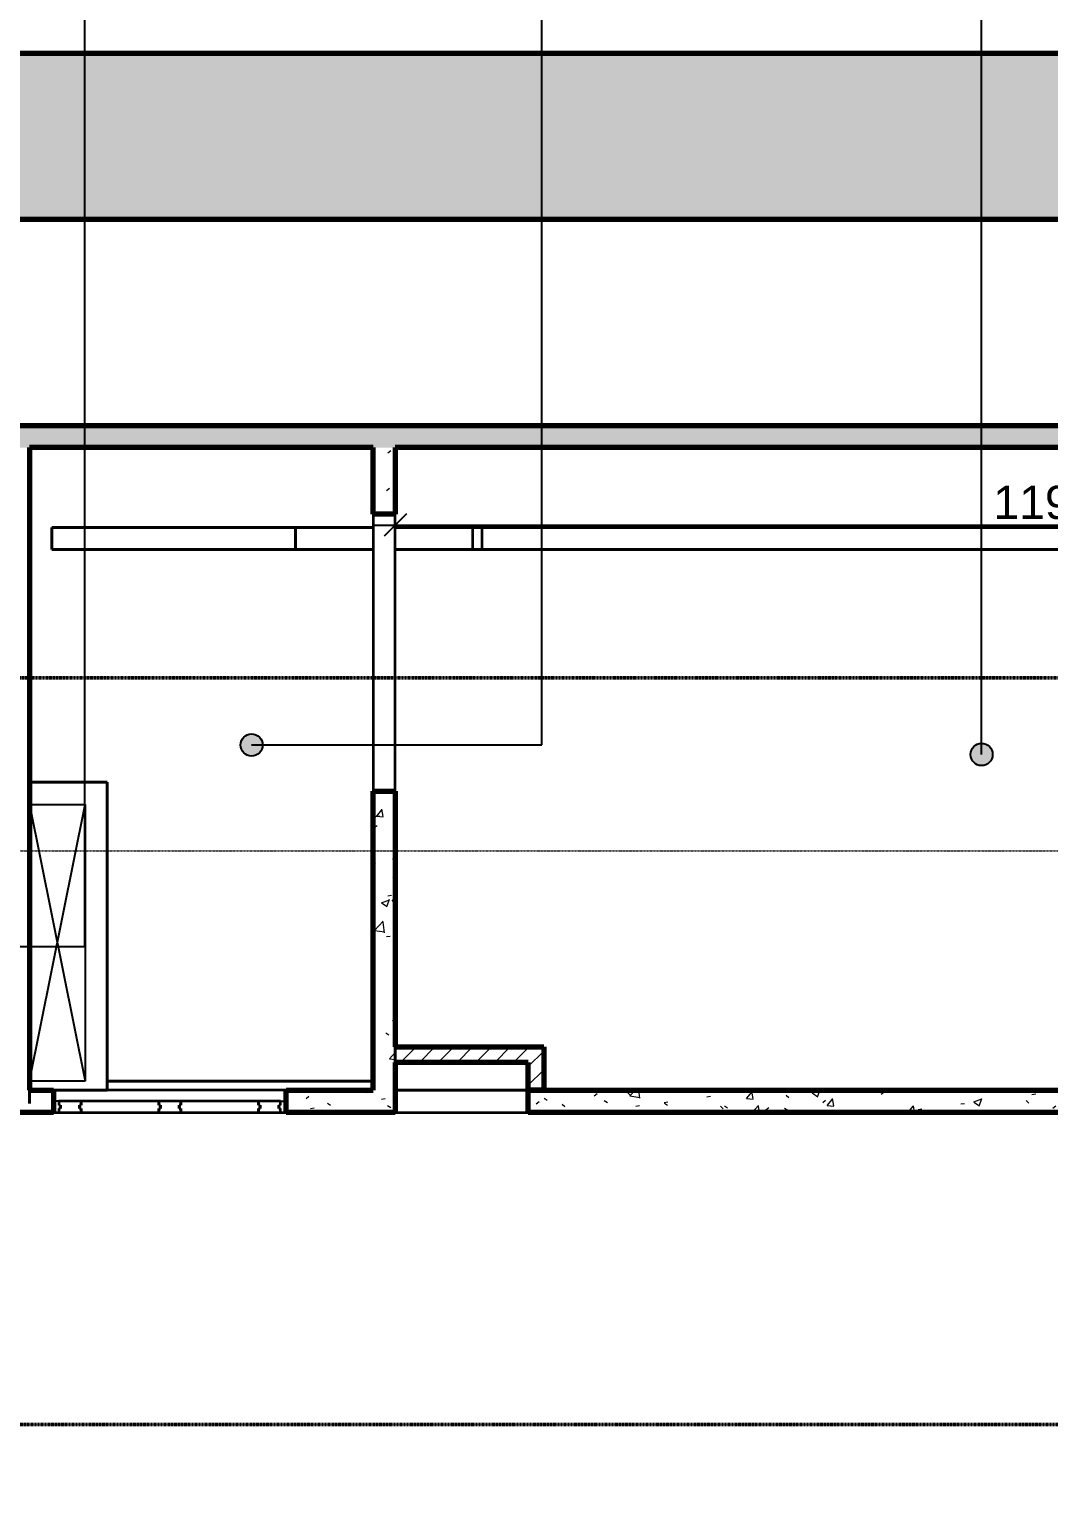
# Model space of a CAD drawing. Header units: millimetres. Extents: x -727772 to -647265, y -21627 to 19019.
# Drawn here: x -709352 to -700157, y -2347 to 10993 of the extents above; entities that cross this region are included whole.
import ezdxf

# ---------------------------------------------------------------- set-up
doc = ezdxf.new("R2010")
doc.units = ezdxf.units.MM
doc.linetypes.add('DPA_Grid _ Level 100', pattern=[10, 5.5, -1.6, 1.3, -1.6])
for name, color, linetype, lineweight in [('_ _ A-DETL-OPENING', 1, 'Continuous', 25), ('A-ANNO-DIMS', 1, 'Continuous', 9), ('A-DOOR', 3, 'Continuous', 70), ('A-DOOR-E', 2, 'Continuous', 25), ('A-DOOR-FRAM', 3, 'Continuous', 25), ('A-FLOR-E', 2, 'Continuous', 35), ('A-ROOM-IDEN', 3, 'Continuous', 25), ('A-WALL', 5, 'Continuous', 35), ('A-WALL-PATT', 1, 'Continuous', 35), ('G-ANNO-SECL', 3, 'Continuous', 9), ('S-GRID', 251, 'Continuous', 9), ('WALL-E', 2, 'Continuous', 35)]:
    doc.layers.add(name, color=color, linetype=linetype, lineweight=lineweight)
doc.styles.add('Arial_2', font='arial.ttf', dxfattribs={"height": 300})
doc.dimstyles.new('DPA-DIM-3_0_T-T', dxfattribs={"dimscale": 304.8, "dimtxt": 306.07782, "dimasz": 0.656168, "dimexe": 0.656168, "dimexo": 0.0625, "dimgap": 0.164042, "dimtad": 1, "dimdec": 0, "dimzin": 0, "dimdsep": 46, "dimtxsty": 'Arial_2', "dimblk1": 'OBLIQUE', "dimblk2": 'OBLIQUE', "dimsah": 1, "dimcen": 0.09, "dimdle": 0.656168, "dimadec": 8, "dimazin": 0, "dimtfac": 1, "dimtdec": 4, "dimtix": 1, "dimtmove": 0, "dimatfit": 3, "dimfxl": 1.312336, "dimfxlon": 1, "dimtvp": 1, "dimtolj": 1, "dimtzin": 0, "dimarcsym": 2})
pattern_1 = [(50, (0, 0), (728.7365, -63.7558), [76.2, -838.2]), (355, (0, 0), (-140.9716, 764.2276), [60.96, -670.56]), (100.451, (60.7, -5.3), (587.77, 700.46675), [64.76, -712.36]), (46.184, (0, 203.2), (1084.3162, -168.171), [114.3, -1257.3]), (96.636, (90.4, 189.2), (949.6099, 989.7098), [97.14, -1068.54]), (351.184, (0, 203.2), (949.6206, 989.7012), [91.44, -1005.84]), (21, (101.6, 152.4), (606.45787, -409.06057), [76.2, -838.2]), (326, (101.6, 152.4), (247.20834, 736.7529), [60.96, -670.56]), (71.451, (152.14, 118.3), (853.66825, 327.6855), [64.76, -712.36]), (37.5, (0, 0), (12.35469, 338.22012), [33.528, -628.904, 33.528, -647.192, -673.1]), (37.5, (0, 0), (12.35469, 338.22012), [-1343.152, 33.528, -639.572]), (7.5, (0, 0), (267.27887, 400.72213), [33.528, -354.584, 33.528, -613.664, -256.54]), (7.5, (0, 0), (267.27887, 400.72213), [-1035.304, 33.528, -223.012]), (327.5, (-226.57, 0), (542.36333, -22.91534), [33.528, -220.472, 33.528, -758.952, -1051.56]), (327.5, (-226.57, 0), (542.36333, -22.91534), [-1046.48, 33.528, -1018.032]), (317.5, (-328.17, 0), (592.51696, 101.7071), [33.528, -296.672, 33.528, -492.76, -746.76]), (317.5, (-328.17, 0), (592.51696, 101.7071), [-856.488, 33.528, -713.232])]
pattern_2 = [(45, (0, 0), (-84.852814, 84.852814), [])]

# ---------------------------------------------------------------- blocks, each defined once
blk = doc.blocks.new('DPA_AC-BW _REVERSE_ - A30_2100 x 2500 mm-13988873-4263-01 ENLARGED UPPER PLATFORM LEVEL - REFLECTED CEILING PLAN - SHEET 4')
at = {"layer": 'A-DOOR', "lineweight": 35}
for p, q in [((-1000, 100), (-1000, 65)), ((-800, 100), (-1000, 100)), ((-1000, 65), (-985, 65)), ((-1000, 35), (-1000, 0)), ((-985, 35), (-1000, 35)), ((-985, 65), (-985, 35)), ((-815, 65), (-800, 65)), ((-815, 35), (-815, 65)), ((-815, 65), (-815, 35)), ((-800, 65), (-815, 65)), ((-800, 35), (-815, 35)), ((-815, 35), (-800, 35)), ((-800, 65), (-800, 100)), ((-800, 100), (-800, 65)), ((-100, 100), (-800, 100)), ((-800, 0), (-800, 35)), ((-800, 35), (-800, 0)), ((-100, 100), (-100, 65)), ((100, 100), (-100, 100)), ((-100, 65), (-100, 100)), ((-100, 65), (-85, 65)), ((-85, 65), (-100, 65)), ((-100, 35), (-100, 0)), ((-85, 35), (-100, 35)), ((-100, 0), (-100, 35)), ((-100, 35), (-85, 35)), ((-85, 65), (-85, 35)), ((-85, 35), (-85, 65)), ((85, 65), (100, 65)), ((85, 35), (85, 65)), ((85, 65), (85, 35)), ((100, 65), (85, 65)), ((100, 35), (85, 35)), ((85, 35), (100, 35)), ((100, 65), (100, 100)), ((100, 100), (100, 65)), ((800, 100), (100, 100)), ((100, 0), (100, 35)), ((100, 35), (100, 0)), ((800, 100), (800, 65)), ((1000, 100), (800, 100)), ((800, 65), (800, 100)), ((800, 65), (815, 65)), ((815, 65), (800, 65)), ((800, 35), (800, 0)), ((815, 35), (800, 35)), ((800, 35), (815, 35)), ((800, 0), (800, 35)), ((815, 65), (815, 35)), ((815, 35), (815, 65)), ((985, 65), (1000, 65)), ((985, 35), (985, 65)), ((1000, 35), (985, 35)), ((1000, 65), (1000, 100)), ((1000, 0), (1000, 35)), ((-1000, 0), (-800, 0)), ((-800, 0), (-100, 0)), ((-100, 0), (100, 0)), ((100, 0), (800, 0)), ((800, 0), (1000, 0))]:
    blk.add_line(p, q, dxfattribs=at)
at = {"layer": 'A-DOOR-E'}
for p, q in [((-1000, 100), (-800, 100)), ((-1000, 65), (-1000, 100)), ((-985, 65), (-1000, 65)), ((-1000, 35), (-985, 35)), ((-1000, 0), (-1000, 35)), ((-985, 35), (-985, 65)), ((-815, 65), (-815, 35)), ((-800, 65), (-815, 65)), ((-815, 35), (-815, 65)), ((-815, 65), (-800, 65)), ((-815, 65), (-800, 65)), ((-815, 35), (-815, 65)), ((-815, 35), (-815, 65)), ((-815, 65), (-800, 65)), ((-800, 65), (-815, 65)), ((-815, 65), (-815, 35)), ((-815, 35), (-815, 65)), ((-815, 65), (-800, 65)), ((-800, 65), (-815, 65)), ((-815, 65), (-815, 35)), ((-815, 65), (-800, 65)), ((-815, 35), (-815, 65)), ((-815, 35), (-800, 35)), ((-800, 35), (-815, 35)), ((-800, 35), (-815, 35)), ((-800, 35), (-815, 35)), ((-815, 35), (-800, 35)), ((-800, 35), (-815, 35)), ((-815, 35), (-800, 35)), ((-800, 35), (-815, 35)), ((-800, 100), (-800, 65)), ((-800, 65), (-800, 100)), ((-800, 100), (-100, 100)), ((-800, 100), (-100, 100)), ((-800, 65), (-800, 100)), ((-800, 65), (-800, 100)), ((-800, 100), (-100, 100)), ((-100, 100), (-800, 100)), ((-800, 100), (-800, 65)), ((-800, 65), (-800, 100)), ((-800, 100), (-100, 100)), ((-100, 100), (-800, 100)), ((-800, 100), (-800, 65)), ((-800, 100), (-100, 100)), ((-800, 65), (-800, 100)), ((-800, 35), (-800, 0)), ((-800, 0), (-800, 35)), ((-800, 0), (-800, 35)), ((-800, 0), (-800, 35)), ((-800, 35), (-800, 0)), ((-800, 0), (-800, 35)), ((-800, 35), (-800, 0)), ((-800, 0), (-800, 35)), ((-100, 100), (100, 100)), ((-100, 65), (-100, 100)), ((-100, 100), (-100, 65)), ((-100, 100), (-100, 65)), ((-100, 100), (-100, 65)), ((-100, 65), (-100, 100)), ((-100, 100), (-100, 65)), ((-100, 65), (-100, 100)), ((-100, 100), (-100, 65)), ((-85, 65), (-100, 65)), ((-100, 65), (-85, 65)), ((-100, 65), (-85, 65)), ((-100, 65), (-85, 65)), ((-85, 65), (-100, 65)), ((-100, 65), (-85, 65)), ((-85, 65), (-100, 65)), ((-100, 65), (-85, 65)), ((-100, 35), (-85, 35)), ((-100, 0), (-100, 35)), ((-100, 35), (-100, 0)), ((-85, 35), (-100, 35)), ((-85, 35), (-100, 35)), ((-100, 35), (-100, 0)), ((-100, 35), (-100, 0)), ((-85, 35), (-100, 35)), ((-100, 35), (-85, 35)), ((-100, 0), (-100, 35)), ((-100, 35), (-100, 0)), ((-85, 35), (-100, 35)), ((-100, 35), (-85, 35)), ((-100, 0), (-100, 35)), ((-85, 35), (-100, 35)), ((-100, 35), (-100, 0)), ((-85, 35), (-85, 65)), ((-85, 65), (-85, 35)), ((-85, 65), (-85, 35)), ((-85, 65), (-85, 35)), ((-85, 35), (-85, 65)), ((-85, 65), (-85, 35)), ((-85, 35), (-85, 65)), ((-85, 65), (-85, 35)), ((85, 65), (85, 35)), ((100, 65), (85, 65)), ((85, 35), (85, 65)), ((85, 65), (100, 65)), ((85, 65), (100, 65)), ((85, 35), (85, 65)), ((85, 35), (85, 65)), ((85, 65), (100, 65)), ((100, 65), (85, 65)), ((85, 65), (85, 35)), ((85, 35), (85, 65)), ((85, 65), (100, 65)), ((100, 65), (85, 65)), ((85, 65), (85, 35)), ((85, 65), (100, 65)), ((85, 35), (85, 65)), ((85, 35), (100, 35)), ((100, 35), (85, 35)), ((100, 35), (85, 35)), ((100, 35), (85, 35)), ((85, 35), (100, 35)), ((100, 35), (85, 35)), ((85, 35), (100, 35)), ((100, 35), (85, 35)), ((100, 100), (100, 65)), ((100, 65), (100, 100)), ((100, 100), (800, 100)), ((100, 100), (800, 100)), ((100, 65), (100, 100)), ((100, 65), (100, 100)), ((100, 100), (800, 100)), ((800, 100), (100, 100)), ((100, 100), (100, 65)), ((100, 65), (100, 100)), ((100, 100), (800, 100)), ((800, 100), (100, 100)), ((100, 100), (100, 65)), ((100, 100), (800, 100)), ((100, 65), (100, 100)), ((100, 35), (100, 0)), ((100, 0), (100, 35)), ((100, 0), (100, 35)), ((100, 0), (100, 35)), ((100, 35), (100, 0)), ((100, 0), (100, 35)), ((100, 35), (100, 0)), ((100, 0), (100, 35)), ((800, 100), (1000, 100)), ((800, 65), (800, 100)), ((800, 100), (800, 65)), ((800, 100), (800, 65)), ((800, 100), (800, 65)), ((800, 65), (800, 100)), ((800, 100), (800, 65)), ((800, 65), (800, 100)), ((800, 100), (800, 65)), ((815, 65), (800, 65)), ((800, 65), (815, 65)), ((800, 65), (815, 65)), ((800, 65), (815, 65)), ((815, 65), (800, 65)), ((800, 65), (815, 65)), ((815, 65), (800, 65)), ((800, 65), (815, 65)), ((800, 35), (815, 35)), ((800, 0), (800, 35)), ((815, 35), (800, 35)), ((800, 35), (800, 0)), ((800, 35), (800, 0)), ((815, 35), (800, 35)), ((815, 35), (800, 35)), ((800, 35), (800, 0)), ((800, 0), (800, 35)), ((800, 35), (815, 35)), ((815, 35), (800, 35)), ((800, 35), (800, 0)), ((800, 0), (800, 35)), ((800, 35), (815, 35)), ((800, 35), (800, 0)), ((815, 35), (800, 35)), ((815, 35), (815, 65)), ((815, 65), (815, 35)), ((815, 65), (815, 35)), ((815, 65), (815, 35)), ((815, 35), (815, 65)), ((815, 65), (815, 35)), ((815, 35), (815, 65)), ((815, 65), (815, 35)), ((985, 65), (985, 35)), ((1000, 65), (985, 65)), ((985, 35), (1000, 35)), ((1000, 100), (1000, 65)), ((1000, 35), (1000, 0)), ((-800, 0), (-1000, 0)), ((-100, 0), (-800, 0)), ((-100, 0), (-800, 0)), ((-100, 0), (-800, 0)), ((-800, 0), (-100, 0)), ((-100, 0), (-800, 0)), ((-800, 0), (-100, 0)), ((-100, 0), (-800, 0)), ((100, 0), (-100, 0)), ((800, 0), (100, 0)), ((800, 0), (100, 0)), ((800, 0), (100, 0)), ((100, 0), (800, 0)), ((800, 0), (100, 0)), ((100, 0), (800, 0)), ((800, 0), (100, 0)), ((1000, 0), (800, 0))]:
    blk.add_line(p, q, dxfattribs=at)
at = {"layer": 'A-DOOR-FRAM'}
for p, q in [((-1050, 100), (-1000, 100)), ((-1050, 0), (-1050, 100)), ((-1000, 0), (-1050, 0)), ((-1000, 100), (-1000, 65)), ((-1000, 65), (-985, 65)), ((-1000, 35), (-1000, 0)), ((-985, 35), (-1000, 35)), ((-985, 65), (-985, 35)), ((985, 65), (985, 35)), ((1000, 65), (985, 65)), ((985, 35), (1000, 35)), ((1000, 100), (1000, 65)), ((1050, 100), (1000, 100)), ((1000, 35), (1000, 0)), ((1050, 0), (1050, 100)), ((1000, 0), (1050, 0))]:
    blk.add_line(p, q, dxfattribs=at)
blk = doc.blocks.new('_Oblique')
at = {"color": 0, "linetype": 'ByBlock', "lineweight": -2}
blk.add_line((-0.5, -0.5), (0.5, 0.5), dxfattribs=at)
blk = doc.blocks.new('*D805')
at = {"layer": 'A-ANNO-DIMS', "color": 0, "lineweight": -2, "transparency": 16777216}
for p, q in [((-53730, -3878), (-53730, -4459)), ((-41770, -3878), (-41770, -4459)), ((-53930, -4259), (-41570, -4259))]:
    blk.add_line(p, q, dxfattribs=at)
at = {"layer": 'Defpoints', "color": 0, "transparency": 16777216}
for p in [(-53730, -3859), (-41770, -3859), (-41770, -4259)]:
    blk.add_point(p, dxfattribs=at)
at = {"layer": 'A-ANNO-DIMS', "color": 0, "lineweight": -2, "transparency": 16777216, "xscale": 200, "yscale": 200, "zscale": 200, "rotation": 180}
blk.add_blockref('_Oblique', (-53730, -4259), dxfattribs=at)
at = {"layer": 'A-ANNO-DIMS', "color": 0, "lineweight": -2, "transparency": 16777216, "xscale": 200, "yscale": 200, "zscale": 200}
blk.add_blockref('_Oblique', (-41770, -4259), dxfattribs=at)
at = {"layer": 'A-ANNO-DIMS', "color": 0, "transparency": 16777216, "insert": (-47750, -4056), "char_height": 300, "width": 1384.41, "attachment_point": 5, "style": 'Arial_2'}
blk.add_mtext('\\A1;11960', dxfattribs=at)
blk = doc.blocks.new('*U789')
at = {"layer": '_ _ A-DETL-OPENING'}
for p, q in [((-57030, -9280), (-56530, -6780)), ((-57030, -6780), (-56530, -9280)), ((-57030, -9280), (-57030, -6780)), ((-57030, -6780), (-56530, -6780)), ((-56530, -6780), (-56530, -9280)), ((-56530, -9280), (-57030, -9280))]:
    blk.add_line(p, q, dxfattribs=at)
at = {"layer": 'S-GRID', "linetype": 'DPA_Grid _ Level 100'}
blk.add_line((-74549.9, -7200), (141.9, -7200), dxfattribs=at)
at = {"layer": 'A-ANNO-DIMS'}
dim = blk.add_linear_dim(base=(-41770, -4258.7), p1=(-53729.8, -3858.7), p2=(-41770, -3858.7), dimstyle='DPA-DIM-3_0_T-T', override={"dimpost": '<>', "dimfxl": 11959.845162}, dxfattribs=at)
dim.commit()
dim.dimension.update_dxf_attribs({"geometry": '*D805', "text_midpoint": (-47749.9, -4055.5)})

msp = doc.modelspace()

# ---------------------------------------------------------------- hatches: boundary and pattern name
at = {"layer": 'A-ROOM-IDEN'}
h = msp.add_hatch(color=256, dxfattribs=at)
edge = h.paths.add_edge_path()
edge.add_arc((-707349, 4535), 100, 0, 360)
h = msp.add_hatch(color=256, dxfattribs=at)
edge = h.paths.add_edge_path()
edge.add_arc((-700761, 4449), 100, 0, 360)
at = {"layer": 'A-WALL-PATT', "lineweight": 9}
h = msp.add_hatch(dxfattribs=at)
h.set_pattern_fill('FP_1', color=256, style=0, pattern_type=2)
h.set_pattern_definition(pattern_1)
h.paths.add_polyline_path([(-715552, 9279), (-653822, 9279), (-653822, 10779), (-722166, 10779), (-722166, 9279), (-715752, 9279)])
h = msp.add_hatch(dxfattribs=at)
h.set_pattern_fill('FP_1', color=256, style=0, pattern_type=2)
h.set_pattern_definition(pattern_1)
h.paths.add_polyline_path([(-690492, 7219), (-690492, 7419), (-709452, 7419), (-709452, 7219), (-693892, 7219)])
h = msp.add_hatch(dxfattribs=at)
h.set_pattern_fill('FP_1', color=256, style=0, pattern_type=2)
h.set_pattern_definition(pattern_1)
h.paths.add_polyline_path([(-706252, 1419), (-706052, 1419), (-706052, 4119), (-706252, 4119), (-706252, 3753)])
h.paths.add_polyline_path([(-706052, 6619), (-706052, 7219), (-706252, 7219), (-706252, 6619)])
h = msp.add_hatch(dxfattribs=at)
h.set_pattern_fill('FP_2', color=256, style=0, pattern_type=2)
h.set_pattern_definition(pattern_2)
h.paths.add_polyline_path([(-704852, 1669), (-704852, 1809), (-706052, 1809), (-706052, 1669)])
h = msp.add_hatch(dxfattribs=at)
h.set_pattern_fill('FP_2', color=256, style=0, pattern_type=2)
h.set_pattern_definition(pattern_2)
h.paths.add_polyline_path([(-704852, 1419), (-704712, 1419), (-704712, 1809), (-704852, 1809), (-704852, 1669)])
h = msp.add_hatch(dxfattribs=at)
h.set_pattern_fill('FP_1', color=256, style=0, pattern_type=2)
h.set_pattern_definition(pattern_1)
h.paths.add_polyline_path([(-695892, 1219), (-695892, 1419), (-696257, 1419), (-696257, 1219), (-695926, 1219)])
h.paths.add_polyline_path([(-699257, 1219), (-699257, 1419), (-704852, 1419), (-704852, 1219), (-700300, 1219)])
h.paths.add_polyline_path([(-706052, 1219), (-706052, 1419), (-707037, 1419), (-707037, 1219), (-706859, 1219)])
h.paths.add_polyline_path([(-709137, 1219), (-709137, 1419), (-709352, 1419), (-709352, 1219)])

# ---------------------------------------------------------------- linework, layer by layer
at = {"color": 8}
msp.add_lwpolyline([(-722166, -20033), (-652322, -20033), (-652322, 10779), (-722166, 10779)], close=True, dxfattribs=at)
at = {"layer": 'A-FLOR-E'}
for p, q in [((-709352, 1419), (-709352, 4199)), ((-709352, 4199), (-708652, 4199)), ((-708652, 4199), (-709352, 4199)), ((-709352, 4199), (-709352, 1419)), ((-708652, 4199), (-708652, 1419)), ((-708652, 1419), (-708652, 4199)), ((-706052, 1419), (-706052, 1809)), ((-706052, 1809), (-704712, 1809)), ((-704712, 1809), (-706052, 1809)), ((-706052, 1809), (-706052, 1419)), ((-704712, 1809), (-704712, 1419)), ((-704712, 1419), (-704712, 1809)), ((-708652, 1419), (-709352, 1419)), ((-709352, 1419), (-708652, 1419)), ((-704712, 1419), (-706052, 1419)), ((-706052, 1419), (-704712, 1419))]:
    msp.add_line(p, q, dxfattribs=at)
at = {"layer": 'A-ROOM-IDEN'}
for p, q in [((-708854, 2716), (-708854, 13077)), ((-704730, 4535), (-704730, 13054)), ((-700761, 4449), (-700761, 13060)), ((-707349, 4535), (-704730, 4535)), ((-712844, 2716), (-708854, 2716))]:
    msp.add_line(p, q, dxfattribs=at)
for centre in [(-707349, 4535), (-700761, 4449)]:
    msp.add_circle(centre, 100, dxfattribs=at)
at = {"layer": 'A-WALL', "color": 7, "lineweight": 70}
for p, q in [((-722166, 10779), (-653822, 10779)), ((-653822, 9279), (-715552, 9279)), ((-709452, 7419), (-690492, 7419)), ((-706252, 7219), (-709352, 7219)), ((-709352, 7219), (-709352, 1419)), ((-706252, 6619), (-706252, 7219)), ((-694092, 7219), (-706052, 7219)), ((-706052, 7219), (-706052, 6619)), ((-706052, 6619), (-706252, 6619)), ((-706252, 1419), (-706252, 4119)), ((-706252, 4119), (-706052, 4119)), ((-706052, 4119), (-706052, 1809)), ((-706052, 1809), (-704852, 1809)), ((-704852, 1809), (-704712, 1809)), ((-704712, 1809), (-704712, 1419)), ((-706052, 1669), (-706052, 1419)), ((-704852, 1669), (-706052, 1669)), ((-704852, 1419), (-704852, 1669)), ((-709352, 1419), (-709137, 1419)), ((-709137, 1419), (-709137, 1319)), ((-707037, 1319), (-707037, 1419)), ((-707037, 1419), (-706252, 1419)), ((-706052, 1419), (-706052, 1319)), ((-704852, 1319), (-704852, 1419)), ((-704852, 1419), (-699257, 1419)), ((-704712, 1419), (-704852, 1419)), ((-709352, 1219), (-709552, 1219)), ((-709137, 1219), (-709352, 1219)), ((-709137, 1319), (-709137, 1219)), ((-707037, 1219), (-707037, 1319)), ((-706052, 1219), (-707037, 1219)), ((-706052, 1319), (-706052, 1219)), ((-704852, 1219), (-704852, 1319)), ((-699257, 1219), (-704852, 1219))]:
    msp.add_line(p, q, dxfattribs=at)
at = {"layer": 'A-WALL', "lineweight": 9}
msp.add_line((-706052, 1669), (-706052, 1809), dxfattribs=at)
at = {"layer": 'G-ANNO-SECL', "linetype": 'DPA_Grid _ Level 100', "lineweight": 50}
for p, q in [((-722776, 5140), (-670136, 5140)), ((-722768, -1598), (-650200, -1598))]:
    msp.add_line(p, q, dxfattribs=at)
at = {"layer": 'WALL-E'}
for p, q in [((-722166, 10779), (-652322, 10779)), ((-652322, 10779), (-722166, 10779)), ((-722166, 9279), (-653822, 9279)), ((-653822, 9279), (-722166, 9279)), ((-706052, 6619), (-706252, 6619)), ((-706252, 6619), (-706252, 4119)), ((-706052, 4119), (-706052, 6619)), ((-706952, 6499), (-709152, 6499)), ((-709152, 6499), (-706952, 6499)), ((-709152, 6299), (-709152, 6499)), ((-709152, 6499), (-709152, 6299)), ((-706252, 6499), (-706952, 6499)), ((-706952, 6499), (-706252, 6499)), ((-706252, 6499), (-706952, 6499)), ((-706952, 6499), (-706252, 6499)), ((-706952, 6499), (-706952, 6299)), ((-706952, 6309), (-706952, 6499)), ((-705272, 6499), (-706052, 6499)), ((-706052, 6499), (-705352, 6499)), ((-705352, 6499), (-706052, 6499)), ((-706052, 6499), (-705272, 6499)), ((-705152, 6499), (-705352, 6499)), ((-705352, 6499), (-705152, 6499)), ((-705352, 6299), (-705352, 6499)), ((-705272, 6499), (-705272, 6299)), ((-695492, 6499), (-705152, 6499)), ((-705152, 6499), (-703328, 6499)), ((-703328, 6499), (-699082, 6499)), ((-702357, 6499), (-700357, 6499)), ((-700357, 6499), (-702357, 6499)), ((-709152, 6299), (-708952, 6299)), ((-706952, 6299), (-709152, 6299)), ((-708952, 6299), (-708962, 6299)), ((-708962, 6299), (-708952, 6299)), ((-708952, 6299), (-706952, 6299)), ((-706952, 6299), (-708952, 6299)), ((-708952, 6299), (-706952, 6299)), ((-706952, 6299), (-706952, 6309)), ((-706952, 6299), (-706252, 6299)), ((-706252, 6299), (-706952, 6299)), ((-706252, 6299), (-706952, 6299)), ((-706952, 6299), (-706252, 6299)), ((-706052, 6299), (-705272, 6299)), ((-705272, 6299), (-706052, 6299)), ((-705272, 6299), (-706052, 6299)), ((-706052, 6299), (-705352, 6299)), ((-705352, 6299), (-705272, 6299)), ((-705352, 6299), (-705152, 6299)), ((-705152, 6299), (-705352, 6299)), ((-705152, 6299), (-705352, 6299)), ((-705352, 6299), (-705152, 6299)), ((-704952, 6299), (-705152, 6299)), ((-705152, 6299), (-705142, 6299)), ((-705142, 6299), (-705152, 6299)), ((-705152, 6299), (-704952, 6299)), ((-703328, 6299), (-704952, 6299)), ((-704952, 6299), (-700257, 6299)), ((-699082, 6299), (-703328, 6299)), ((-700357, 6299), (-702357, 6299)), ((-702357, 6299), (-700357, 6299)), ((-700257, 6299), (-700057, 6299)), ((-708652, 4199), (-709352, 4199)), ((-709352, 4199), (-708652, 4199)), ((-709352, 3999), (-709352, 4199)), ((-709352, 4199), (-709352, 3999)), ((-708962, 4199), (-709152, 4199)), ((-709152, 4199), (-708962, 4199)), ((-708952, 4199), (-708962, 4199)), ((-708962, 4199), (-708952, 4199)), ((-708652, 4199), (-708952, 4199)), ((-708952, 4199), (-708652, 4199)), ((-708652, 4199), (-708652, 3999)), ((-708652, 3999), (-708652, 4199)), ((-708652, 4199), (-708652, 3999)), ((-708652, 3999), (-708652, 4199)), ((-706252, 4119), (-706052, 4119)), ((-708652, 1419), (-708652, 3999)), ((-708652, 3999), (-708652, 1499)), ((-708652, 1499), (-708652, 3999)), ((-708652, 3999), (-708652, 3050)), ((-708652, 1849), (-708652, 3649)), ((-708652, 3649), (-708652, 1849)), ((-708652, 3050), (-708652, 1499)), ((-709352, 1299), (-709352, 1499)), ((-709352, 1499), (-709352, 1299)), ((-706252, 1499), (-708652, 1499)), ((-708652, 1499), (-706252, 1499)), ((-706252, 1499), (-708652, 1499)), ((-708652, 1499), (-706252, 1499)), ((-708652, 1499), (-708652, 1419)), ((-709137, 1219), (-709137, 1419)), ((-707037, 1419), (-709137, 1419)), ((-708852, 1419), (-708652, 1419)), ((-708652, 1419), (-708852, 1419)), ((-707037, 1219), (-707037, 1419)), ((-706052, 1419), (-706052, 1219)), ((-704852, 1419), (-706052, 1419)), ((-704852, 1419), (-704852, 1219)), ((-709137, 1219), (-707037, 1219)), ((-706052, 1219), (-704852, 1219))]:
    msp.add_line(p, q, dxfattribs=at)

# ---------------------------------------------------------------- block references
msp.add_blockref('*U789', (-652322, 10779))
at = {"layer": 'A-DOOR-E', "rotation": 180}
msp.add_blockref('DPA_AC-BW _REVERSE_ - A30_2100 x 2500 mm-13988873-4263-01 ENLARGED UPPER PLATFORM LEVEL - REFLECTED CEILING PLAN - SHEET 4', (-708087, 1319), dxfattribs=at)

doc.saveas('drawing.dxf')
